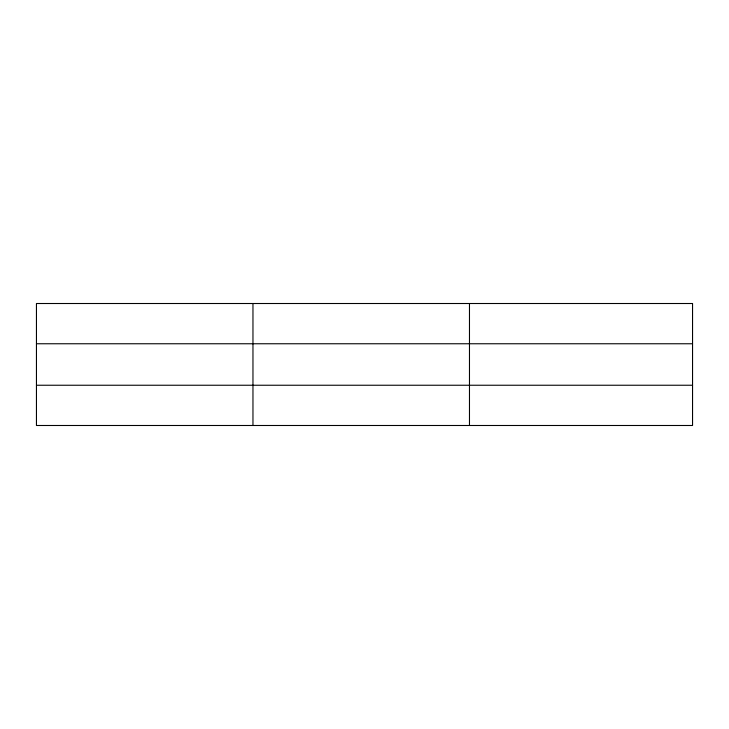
<?xml version="1.0" encoding="UTF-8"?>
<svg xmlns="http://www.w3.org/2000/svg" width="729" height="729" viewBox="0 0 729 729"><rect width="100%" height="100%" fill="white"/><g stroke="black" fill="none" stroke-linecap="round" stroke-linejoin="round"><path stroke-width="1.09" d="M252.963 303.51L252.963 425.49M469.476 303.51L469.476 425.49M36.45 343.76L692.55 343.76M36.45 385.24L692.55 385.24M692.55 303.51L692.55 425.49L36.45 425.49L36.45 303.51L692.55 303.51"/></g></svg>
